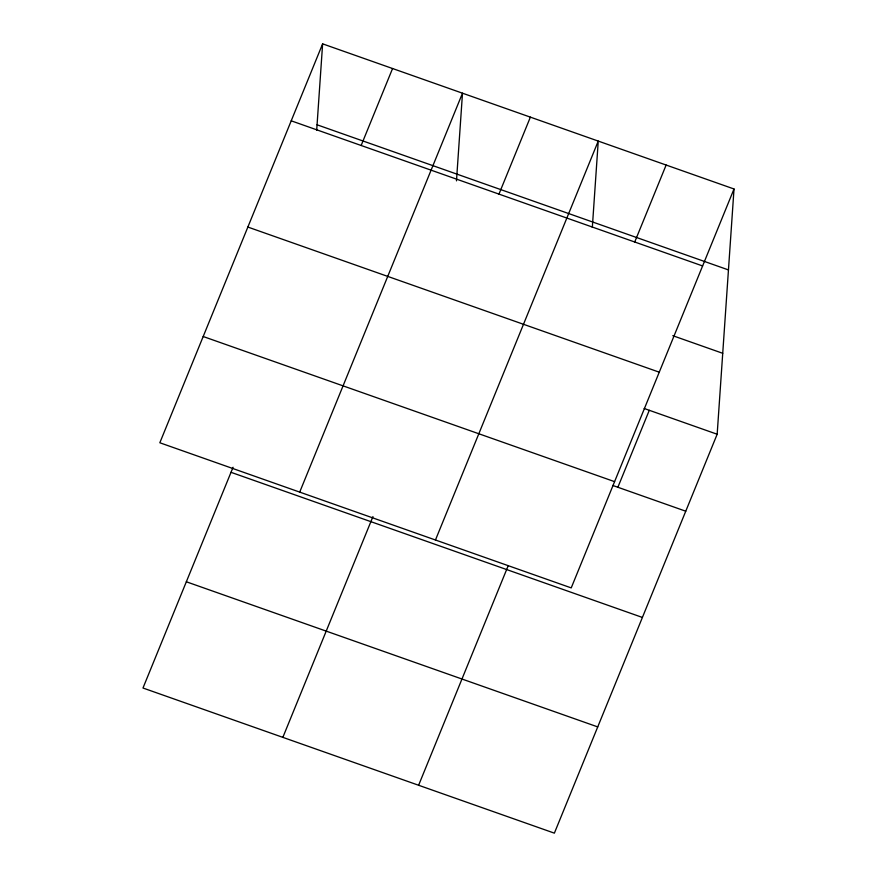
<?xml version="1.0" encoding="UTF-8"?>
<svg xmlns="http://www.w3.org/2000/svg" width="877" height="877" viewBox="0 0 877 877"><rect width="100%" height="100%" fill="white"/><g stroke="black" fill="none" stroke-linecap="round" stroke-linejoin="round"><path stroke-width="1.32" d="M316.696 130.169L322.626 43.85L734.016 188.983L717.167 434.236L554.374 833.15L142.984 688.017L233.074 467.255M456.478 180.859L462.497 93.192L299.704 492.107M592.326 227.406L598.257 141.087L435.463 540.002M322.626 43.85L159.833 442.764L571.223 587.897L734.016 188.983M361.16 145.483L392.567 68.527M498.969 194.102L530.377 117.145M282.854 737.36L372.944 516.597M634.729 241.997L666.136 165.04M418.614 785.255L508.189 565.753M617.879 487.261L649.287 410.293M317.068 124.786L728.458 269.919M291.219 120.818L702.609 265.95M672.78 335.683L722.725 353.299M247.862 227.055L659.252 372.188M644.156 408.485L717.167 434.236M203.19 336.516L614.58 481.648M612.749 485.452L685.748 511.203M231.013 472.319L642.392 617.441M186.341 581.78L597.73 726.912"/></g></svg>
